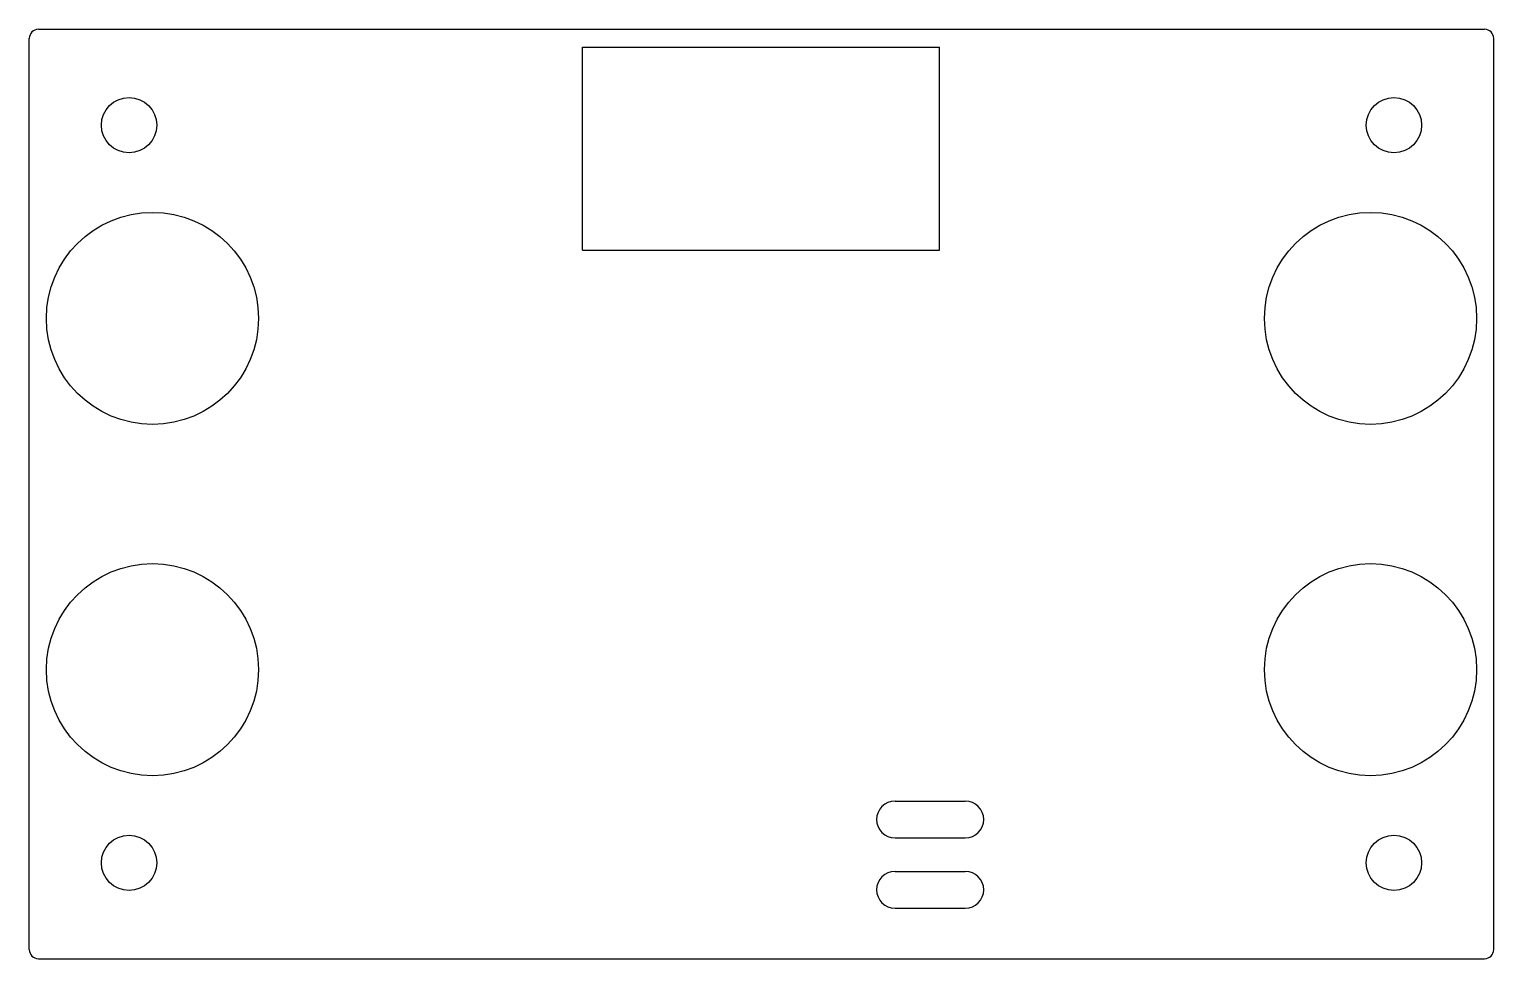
# Model space of a CAD drawing. Extents: x 104.4 to 183.8, y -108.4 to -58.
import ezdxf

# ---------------------------------------------------------------- set-up
doc = ezdxf.new("R2010")
doc.units = 0
doc.header["$MEASUREMENT"] = 0
doc.layers.get('0').update_dxf_attribs({"linetype": 'CONTINUOUS'})
doc.layers.add('BLACK', color=7, linetype='CONTINUOUS')

msp = doc.modelspace()

# ---------------------------------------------------------------- linework, layer by layer
at = {"linetype": 'ByBlock'}
for p, q in [((134.442, -69.96), (134.442, -58.96)), ((134.442, -58.96), (153.792, -58.96)), ((153.792, -69.96), (153.792, -58.96)), ((134.442, -69.96), (153.792, -69.96)), ((151.384, -99.838), (155.194, -99.838)), ((151.384, -101.838), (155.194, -101.838)), ((151.384, -103.648), (155.194, -103.648)), ((151.384, -105.648), (155.194, -105.648))]:
    msp.add_line(p, q, dxfattribs=at)
for centre, radius in [((109.855, -63.185), 1.5), ((178.435, -63.185), 1.5), ((111.125, -73.662), 5.75), ((177.165, -73.662), 5.75), ((111.125, -92.71), 5.75), ((177.165, -92.71), 5.75), ((109.855, -103.185), 1.5), ((178.435, -103.185), 1.5)]:
    msp.add_circle(centre, radius, dxfattribs=at)
for centre, start, end in [((151.384, -100.838), 90, 270), ((155.194, -100.838), 270, 90), ((151.384, -104.648), 90, 270), ((155.194, -104.648), 270, 90)]:
    msp.add_arc(centre, 1, start, end, dxfattribs=at)
at = {"layer": 'BLACK'}
for p, q in [((104.445, -107.885), (104.445, -58.485)), ((104.945, -57.985), (183.345, -57.985)), ((183.845, -107.885), (183.845, -58.485)), ((104.945, -108.385), (183.345, -108.385))]:
    msp.add_line(p, q, dxfattribs=at)
for centre, start, end in [((104.945, -58.485), 90, 180), ((183.345, -58.485), 0, 90), ((104.945, -107.885), 180, 270), ((183.345, -107.885), 270, 0)]:
    msp.add_arc(centre, 0.5, start, end, dxfattribs=at)

doc.saveas('drawing.dxf')
